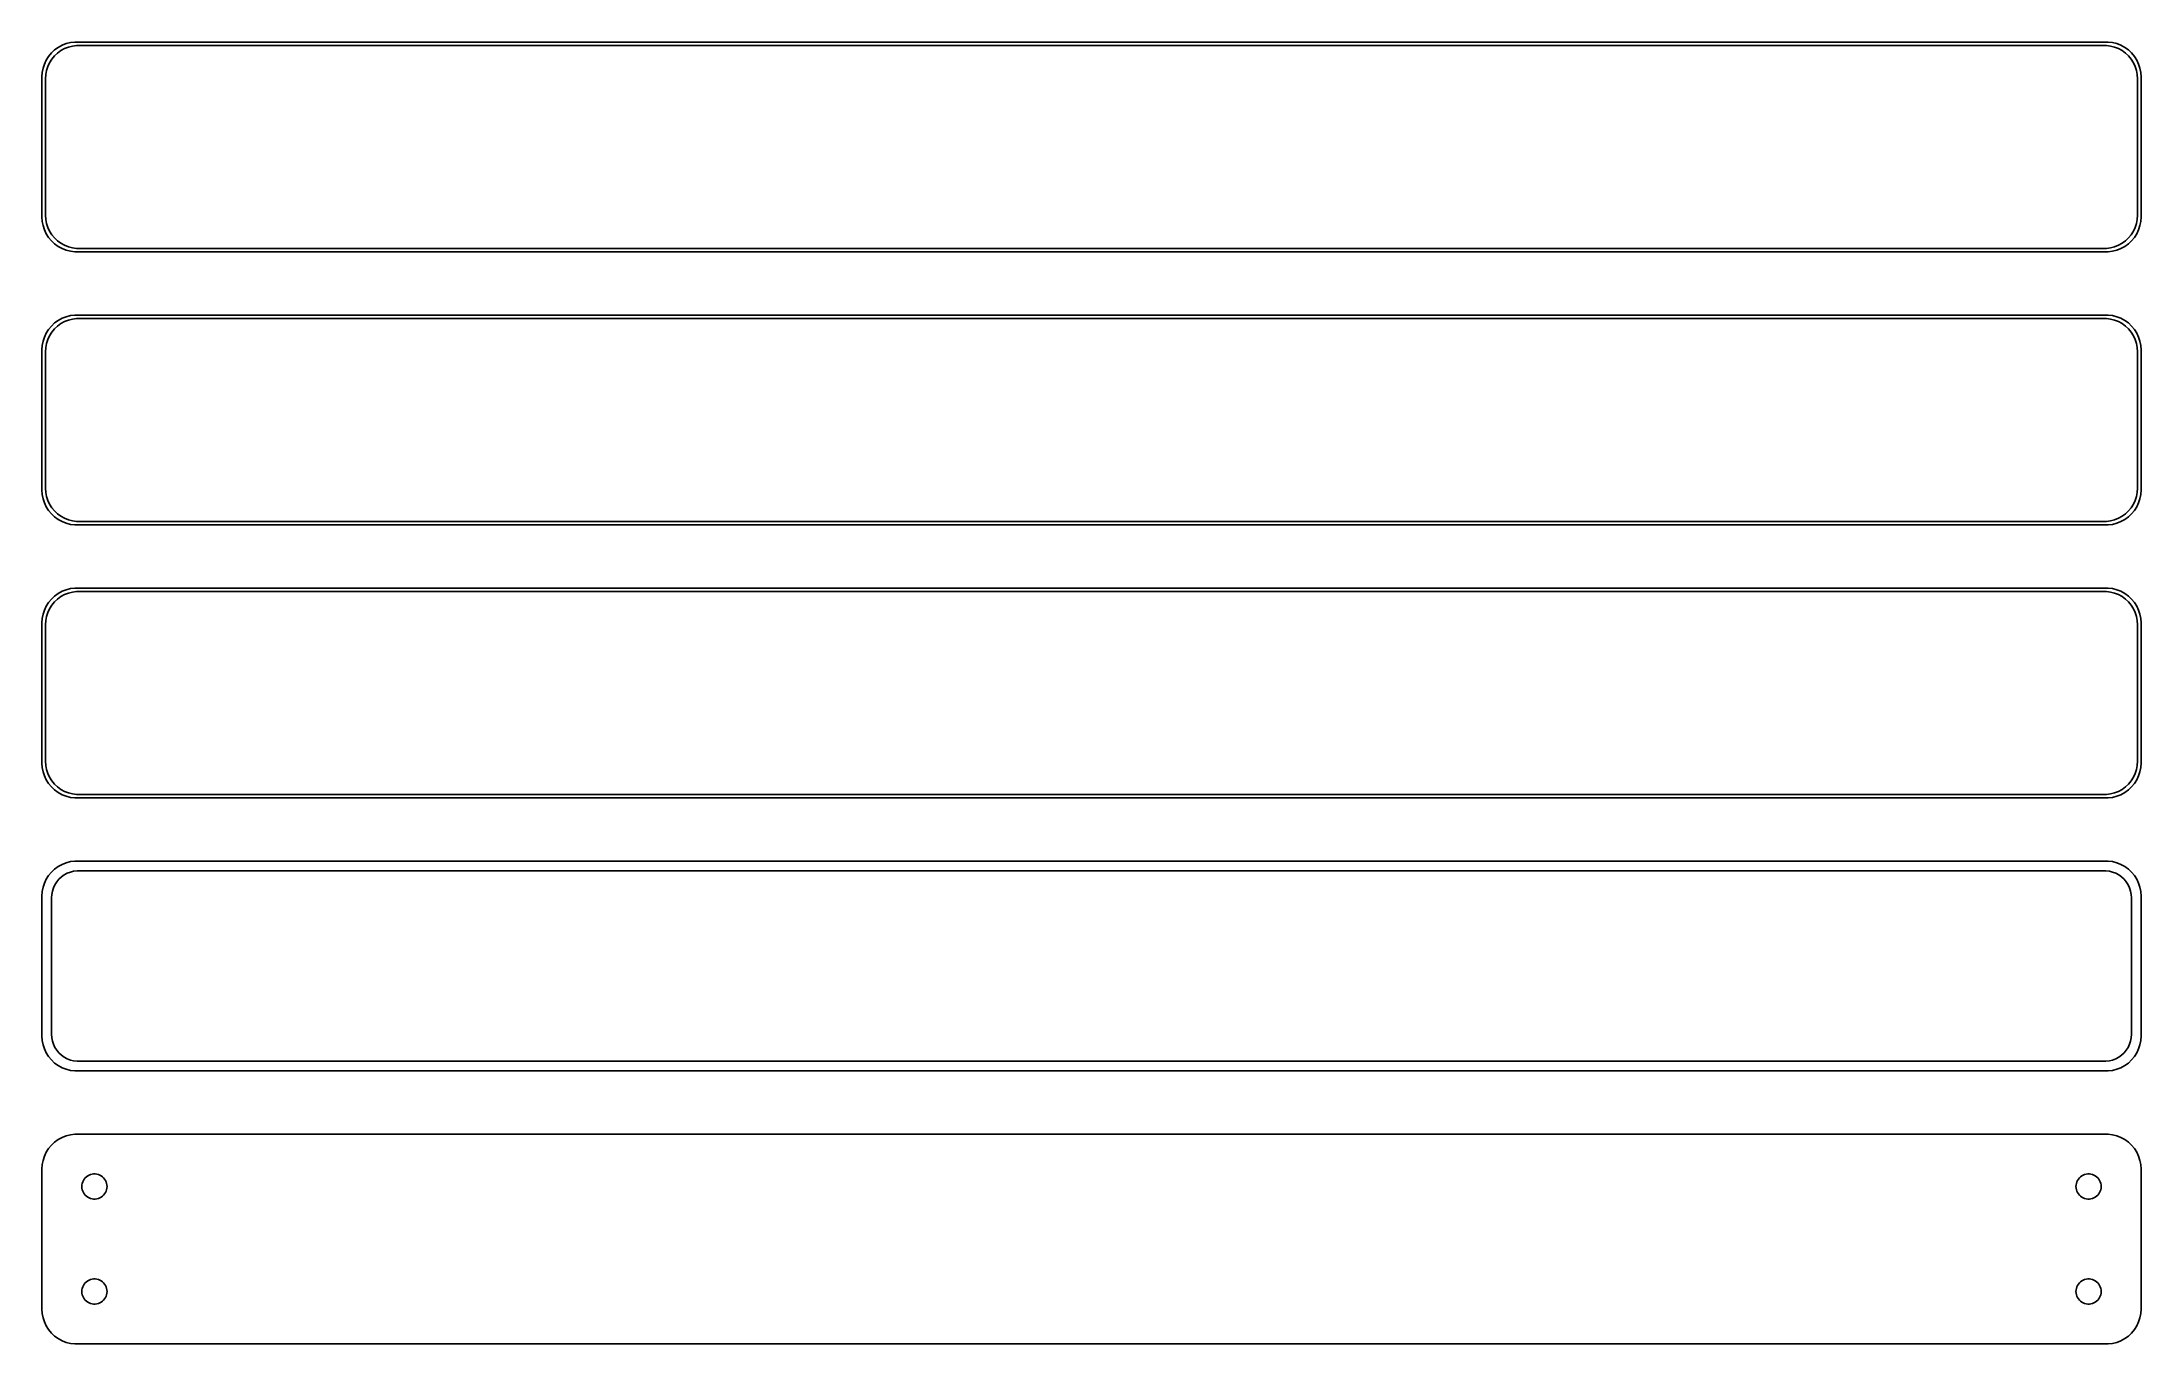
# Model space of a CAD drawing. Header units: metres. Extents: x -150 to 150, y 141 to 327.
import ezdxf

# ---------------------------------------------------------------- set-up
doc = ezdxf.new("R2010")
doc.units = ezdxf.units.M

msp = doc.modelspace()

# ---------------------------------------------------------------- linework, layer by layer
for p, q in [((-149.382, 324.409), (-149.649, 323.841)), ((-149.045, 324.939), (-149.382, 324.409)), ((-149.166, 323.499), (-148.912, 324.038)), ((-148.645, 325.423), (-149.045, 324.939)), ((-148.912, 324.038), (-148.593, 324.542)), ((-148.187, 325.853), (-148.645, 325.423)), ((-148.593, 324.542), (-148.213, 325.002)), ((-148.213, 325.002), (-147.778, 325.41)), ((-147.679, 326.222), (-148.187, 325.853)), ((-147.778, 325.41), (-147.295, 325.761)), ((-147.129, 326.524), (-147.679, 326.222)), ((-147.295, 325.761), (-146.772, 326.048)), ((-146.545, 326.755), (-147.129, 326.524)), ((-146.772, 326.048), (-146.218, 326.268)), ((-145.937, 326.911), (-146.545, 326.755)), ((-146.218, 326.268), (-145.64, 326.416)), ((-145.314, 326.99), (-145.937, 326.911)), ((-145.64, 326.416), (-145.048, 326.491)), ((145.314, 326.99), (-145.314, 326.99)), ((-145.048, 326.491), (145.048, 326.491)), ((145.048, 326.491), (145.64, 326.416)), ((145.937, 326.911), (145.314, 326.99)), ((145.64, 326.416), (146.218, 326.268)), ((146.545, 326.755), (145.937, 326.911)), ((146.218, 326.268), (146.772, 326.048)), ((147.129, 326.524), (146.545, 326.755)), ((146.772, 326.048), (147.295, 325.761)), ((147.679, 326.222), (147.129, 326.524)), ((147.295, 325.761), (147.778, 325.41)), ((148.187, 325.853), (147.679, 326.222)), ((147.778, 325.41), (148.213, 325.002)), ((148.645, 325.423), (148.187, 325.853)), ((148.213, 325.002), (148.593, 324.542)), ((148.593, 324.542), (148.912, 324.038)), ((149.045, 324.939), (148.645, 325.423)), ((148.912, 324.038), (149.166, 323.499)), ((149.382, 324.409), (149.045, 324.939)), ((149.649, 323.841), (149.382, 324.409)), ((-149.961, 322.627), (-150, 322)), ((-150, 322), (-150, 302)), ((-149.843, 323.243), (-149.961, 322.627)), ((-149.649, 323.841), (-149.843, 323.243)), ((-149.5, 321.75), (-149.463, 322.345)), ((-149.5, 302.25), (-149.5, 321.75)), ((-149.463, 322.345), (-149.351, 322.931)), ((-149.351, 322.931), (-149.166, 323.499)), ((149.166, 323.499), (149.351, 322.931)), ((149.351, 322.931), (149.463, 322.345)), ((149.463, 322.345), (149.5, 321.75)), ((149.5, 321.75), (149.5, 302.25)), ((149.843, 323.243), (149.649, 323.841)), ((149.961, 322.627), (149.843, 323.243)), ((150, 322), (149.961, 322.627)), ((150, 302), (150, 322)), ((-150, 302), (-149.961, 301.373)), ((-149.961, 301.373), (-149.843, 300.757)), ((-149.843, 300.757), (-149.649, 300.159)), ((-149.649, 300.159), (-149.382, 299.591)), ((-149.463, 301.655), (-149.5, 302.25)), ((-149.351, 301.069), (-149.463, 301.655)), ((-149.166, 300.501), (-149.351, 301.069)), ((-148.912, 299.962), (-149.166, 300.501)), ((149.166, 300.501), (148.912, 299.962)), ((149.351, 301.069), (149.166, 300.501)), ((149.463, 301.655), (149.351, 301.069)), ((149.382, 299.591), (149.649, 300.159)), ((149.5, 302.25), (149.463, 301.655)), ((149.649, 300.159), (149.843, 300.757)), ((149.843, 300.757), (149.961, 301.373)), ((149.961, 301.373), (150, 302)), ((-149.382, 299.591), (-149.045, 299.061)), ((-149.045, 299.061), (-148.645, 298.577)), ((-148.593, 299.458), (-148.912, 299.962)), ((-148.645, 298.577), (-148.187, 298.147)), ((-148.213, 298.998), (-148.593, 299.458)), ((-147.778, 298.59), (-148.213, 298.998)), ((-148.187, 298.147), (-147.679, 297.778)), ((-147.295, 298.239), (-147.778, 298.59)), ((-147.679, 297.778), (-147.129, 297.476)), ((-146.772, 297.952), (-147.295, 298.239)), ((-147.129, 297.476), (-146.545, 297.245)), ((-146.218, 297.732), (-146.772, 297.952)), ((-146.545, 297.245), (-145.937, 297.089)), ((-145.64, 297.584), (-146.218, 297.732)), ((-145.937, 297.089), (-145.314, 297.01)), ((-145.048, 297.509), (-145.64, 297.584)), ((-145.314, 297.01), (145.314, 297.01)), ((145.048, 297.509), (-145.048, 297.509)), ((145.64, 297.584), (145.048, 297.509)), ((145.314, 297.01), (145.937, 297.089)), ((146.218, 297.732), (145.64, 297.584)), ((145.937, 297.089), (146.545, 297.245)), ((146.772, 297.952), (146.218, 297.732)), ((146.545, 297.245), (147.129, 297.476)), ((147.295, 298.239), (146.772, 297.952)), ((147.129, 297.476), (147.679, 297.778)), ((147.778, 298.59), (147.295, 298.239)), ((147.679, 297.778), (148.187, 298.147)), ((148.213, 298.998), (147.778, 298.59)), ((148.187, 298.147), (148.645, 298.577)), ((148.593, 299.458), (148.213, 298.998)), ((148.912, 299.962), (148.593, 299.458)), ((148.645, 298.577), (149.045, 299.061)), ((149.045, 299.061), (149.382, 299.591)), ((-149.382, 285.409), (-149.649, 284.841)), ((-149.045, 285.939), (-149.382, 285.409)), ((-149.166, 284.499), (-148.912, 285.038)), ((-148.645, 286.423), (-149.045, 285.939)), ((-148.912, 285.038), (-148.593, 285.542)), ((-148.187, 286.853), (-148.645, 286.423)), ((-148.593, 285.542), (-148.213, 286.002)), ((-148.213, 286.002), (-147.778, 286.41)), ((-147.679, 287.222), (-148.187, 286.853)), ((-147.778, 286.41), (-147.295, 286.761)), ((-147.129, 287.524), (-147.679, 287.222)), ((-147.295, 286.761), (-146.772, 287.048)), ((-146.545, 287.755), (-147.129, 287.524)), ((-146.772, 287.048), (-146.218, 287.268)), ((-145.937, 287.911), (-146.545, 287.755)), ((-146.218, 287.268), (-145.64, 287.416)), ((-145.314, 287.99), (-145.937, 287.911)), ((-145.64, 287.416), (-145.048, 287.491)), ((145.314, 287.99), (-145.314, 287.99)), ((-145.048, 287.491), (145.048, 287.491)), ((145.048, 287.491), (145.64, 287.416)), ((145.937, 287.911), (145.314, 287.99)), ((145.64, 287.416), (146.218, 287.268)), ((146.545, 287.755), (145.937, 287.911)), ((146.218, 287.268), (146.772, 287.048)), ((147.129, 287.524), (146.545, 287.755)), ((146.772, 287.048), (147.295, 286.761)), ((147.679, 287.222), (147.129, 287.524)), ((147.295, 286.761), (147.778, 286.41)), ((148.187, 286.853), (147.679, 287.222)), ((147.778, 286.41), (148.213, 286.002)), ((148.645, 286.423), (148.187, 286.853)), ((148.213, 286.002), (148.593, 285.542)), ((148.593, 285.542), (148.912, 285.038)), ((149.045, 285.939), (148.645, 286.423)), ((148.912, 285.038), (149.166, 284.499)), ((149.382, 285.409), (149.045, 285.939)), ((149.649, 284.841), (149.382, 285.409)), ((-149.961, 283.627), (-150, 283)), ((-150, 283), (-150, 263)), ((-149.843, 284.243), (-149.961, 283.627)), ((-149.649, 284.841), (-149.843, 284.243)), ((-149.5, 282.75), (-149.463, 283.345)), ((-149.5, 263.25), (-149.5, 282.75)), ((-149.463, 283.345), (-149.351, 283.931)), ((-149.351, 283.931), (-149.166, 284.499)), ((149.166, 284.499), (149.351, 283.931)), ((149.351, 283.931), (149.463, 283.345)), ((149.463, 283.345), (149.5, 282.75)), ((149.5, 282.75), (149.5, 263.25)), ((149.843, 284.243), (149.649, 284.841)), ((149.961, 283.627), (149.843, 284.243)), ((150, 283), (149.961, 283.627)), ((150, 263), (150, 283)), ((-150, 263), (-149.961, 262.373)), ((-149.961, 262.373), (-149.843, 261.757)), ((-149.843, 261.757), (-149.649, 261.159)), ((-149.649, 261.159), (-149.382, 260.591)), ((-149.463, 262.655), (-149.5, 263.25)), ((-149.351, 262.069), (-149.463, 262.655)), ((-149.166, 261.501), (-149.351, 262.069)), ((-148.912, 260.962), (-149.166, 261.501)), ((149.166, 261.501), (148.912, 260.962)), ((149.351, 262.069), (149.166, 261.501)), ((149.463, 262.655), (149.351, 262.069)), ((149.382, 260.591), (149.649, 261.159)), ((149.5, 263.25), (149.463, 262.655)), ((149.649, 261.159), (149.843, 261.757)), ((149.843, 261.757), (149.961, 262.373)), ((149.961, 262.373), (150, 263)), ((-149.382, 260.591), (-149.045, 260.061)), ((-149.045, 260.061), (-148.645, 259.577)), ((-148.593, 260.458), (-148.912, 260.962)), ((-148.645, 259.577), (-148.187, 259.147)), ((-148.213, 259.998), (-148.593, 260.458)), ((-147.778, 259.59), (-148.213, 259.998)), ((-148.187, 259.147), (-147.679, 258.778)), ((-147.295, 259.239), (-147.778, 259.59)), ((-147.679, 258.778), (-147.129, 258.476)), ((-146.772, 258.952), (-147.295, 259.239)), ((-147.129, 258.476), (-146.545, 258.245)), ((-146.218, 258.732), (-146.772, 258.952)), ((-146.545, 258.245), (-145.937, 258.089)), ((-145.64, 258.584), (-146.218, 258.732)), ((-145.937, 258.089), (-145.314, 258.01)), ((-145.048, 258.509), (-145.64, 258.584)), ((-145.314, 258.01), (145.314, 258.01)), ((145.048, 258.509), (-145.048, 258.509)), ((145.64, 258.584), (145.048, 258.509)), ((145.314, 258.01), (145.937, 258.089)), ((146.218, 258.732), (145.64, 258.584)), ((145.937, 258.089), (146.545, 258.245)), ((146.772, 258.952), (146.218, 258.732)), ((146.545, 258.245), (147.129, 258.476)), ((147.295, 259.239), (146.772, 258.952)), ((147.129, 258.476), (147.679, 258.778)), ((147.778, 259.59), (147.295, 259.239)), ((147.679, 258.778), (148.187, 259.147)), ((148.213, 259.998), (147.778, 259.59)), ((148.187, 259.147), (148.645, 259.577)), ((148.593, 260.458), (148.213, 259.998)), ((148.912, 260.962), (148.593, 260.458)), ((148.645, 259.577), (149.045, 260.061)), ((149.045, 260.061), (149.382, 260.591)), ((-149.382, 246.409), (-149.649, 245.841)), ((-149.045, 246.939), (-149.382, 246.409)), ((-149.166, 245.499), (-148.912, 246.038)), ((-148.645, 247.423), (-149.045, 246.939)), ((-148.912, 246.038), (-148.593, 246.542)), ((-148.187, 247.853), (-148.645, 247.423)), ((-148.593, 246.542), (-148.213, 247.002)), ((-148.213, 247.002), (-147.778, 247.41)), ((-147.679, 248.222), (-148.187, 247.853)), ((-147.778, 247.41), (-147.295, 247.761)), ((-147.129, 248.524), (-147.679, 248.222)), ((-147.295, 247.761), (-146.772, 248.048)), ((-146.545, 248.755), (-147.129, 248.524)), ((-146.772, 248.048), (-146.218, 248.268)), ((-145.937, 248.911), (-146.545, 248.755)), ((-146.218, 248.268), (-145.64, 248.416)), ((-145.314, 248.99), (-145.937, 248.911)), ((-145.64, 248.416), (-145.048, 248.491)), ((145.314, 248.99), (-145.314, 248.99)), ((-145.048, 248.491), (145.048, 248.491)), ((145.048, 248.491), (145.64, 248.416)), ((145.937, 248.911), (145.314, 248.99)), ((145.64, 248.416), (146.218, 248.268)), ((146.545, 248.755), (145.937, 248.911)), ((146.218, 248.268), (146.772, 248.048)), ((147.129, 248.524), (146.545, 248.755)), ((146.772, 248.048), (147.295, 247.761)), ((147.679, 248.222), (147.129, 248.524)), ((147.295, 247.761), (147.778, 247.41)), ((148.187, 247.853), (147.679, 248.222)), ((147.778, 247.41), (148.213, 247.002)), ((148.645, 247.423), (148.187, 247.853)), ((148.213, 247.002), (148.593, 246.542)), ((148.593, 246.542), (148.912, 246.038)), ((149.045, 246.939), (148.645, 247.423)), ((148.912, 246.038), (149.166, 245.499)), ((149.382, 246.409), (149.045, 246.939)), ((149.649, 245.841), (149.382, 246.409)), ((-149.961, 244.627), (-150, 244)), ((-150, 244), (-150, 224)), ((-149.843, 245.243), (-149.961, 244.627)), ((-149.649, 245.841), (-149.843, 245.243)), ((-149.5, 243.75), (-149.463, 244.345)), ((-149.5, 224.25), (-149.5, 243.75)), ((-149.463, 244.345), (-149.351, 244.931)), ((-149.351, 244.931), (-149.166, 245.499)), ((149.166, 245.499), (149.351, 244.931)), ((149.351, 244.931), (149.463, 244.345)), ((149.463, 244.345), (149.5, 243.75)), ((149.5, 243.75), (149.5, 224.25)), ((149.843, 245.243), (149.649, 245.841)), ((149.961, 244.627), (149.843, 245.243)), ((150, 244), (149.961, 244.627)), ((150, 224), (150, 244)), ((-150, 224), (-149.961, 223.373)), ((-149.961, 223.373), (-149.843, 222.757)), ((-149.843, 222.757), (-149.649, 222.159)), ((-149.649, 222.159), (-149.382, 221.591)), ((-149.463, 223.655), (-149.5, 224.25)), ((-149.351, 223.069), (-149.463, 223.655)), ((-149.166, 222.501), (-149.351, 223.069)), ((-148.912, 221.962), (-149.166, 222.501)), ((149.166, 222.501), (148.912, 221.962)), ((149.351, 223.069), (149.166, 222.501)), ((149.463, 223.655), (149.351, 223.069)), ((149.382, 221.591), (149.649, 222.159)), ((149.5, 224.25), (149.463, 223.655)), ((149.649, 222.159), (149.843, 222.757)), ((149.843, 222.757), (149.961, 223.373)), ((149.961, 223.373), (150, 224)), ((-149.382, 221.591), (-149.045, 221.061)), ((-149.045, 221.061), (-148.645, 220.577)), ((-148.593, 221.458), (-148.912, 221.962)), ((-148.645, 220.577), (-148.187, 220.147)), ((-148.213, 220.998), (-148.593, 221.458)), ((-147.778, 220.59), (-148.213, 220.998)), ((-148.187, 220.147), (-147.679, 219.778)), ((-147.295, 220.239), (-147.778, 220.59)), ((-147.679, 219.778), (-147.129, 219.476)), ((-146.772, 219.952), (-147.295, 220.239)), ((-147.129, 219.476), (-146.545, 219.245)), ((-146.218, 219.732), (-146.772, 219.952)), ((-146.545, 219.245), (-145.937, 219.089)), ((-145.64, 219.584), (-146.218, 219.732)), ((-145.937, 219.089), (-145.314, 219.01)), ((-145.048, 219.509), (-145.64, 219.584)), ((-145.314, 219.01), (145.314, 219.01)), ((145.048, 219.509), (-145.048, 219.509)), ((145.64, 219.584), (145.048, 219.509)), ((145.314, 219.01), (145.937, 219.089)), ((146.218, 219.732), (145.64, 219.584)), ((145.937, 219.089), (146.545, 219.245)), ((146.772, 219.952), (146.218, 219.732)), ((146.545, 219.245), (147.129, 219.476)), ((147.295, 220.239), (146.772, 219.952)), ((147.129, 219.476), (147.679, 219.778)), ((147.778, 220.59), (147.295, 220.239)), ((147.679, 219.778), (148.187, 220.147)), ((148.213, 220.998), (147.778, 220.59)), ((148.187, 220.147), (148.645, 220.577)), ((148.593, 221.458), (148.213, 220.998)), ((148.912, 221.962), (148.593, 221.458)), ((148.645, 220.577), (149.045, 221.061)), ((149.045, 221.061), (149.382, 221.591)), ((-149.382, 207.409), (-149.649, 206.841)), ((-149.045, 207.939), (-149.382, 207.409)), ((-148.645, 208.423), (-149.045, 207.939)), ((-148.187, 208.853), (-148.645, 208.423)), ((-147.679, 209.222), (-148.187, 208.853)), ((-148.141, 206.614), (-147.88, 207.024)), ((-147.88, 207.024), (-147.571, 207.399)), ((-147.129, 209.524), (-147.679, 209.222)), ((-147.571, 207.399), (-147.216, 207.731)), ((-147.216, 207.731), (-146.823, 208.017)), ((-146.545, 209.755), (-147.129, 209.524)), ((-146.823, 208.017), (-146.398, 208.251)), ((-145.937, 209.911), (-146.545, 209.755)), ((-146.398, 208.251), (-145.946, 208.43)), ((-145.946, 208.43), (-145.475, 208.551)), ((-145.314, 209.99), (-145.937, 209.911)), ((-145.475, 208.551), (-144.993, 208.612)), ((145.314, 209.99), (-145.314, 209.99)), ((-144.993, 208.612), (144.993, 208.612)), ((144.993, 208.612), (145.475, 208.551)), ((145.937, 209.911), (145.314, 209.99)), ((145.475, 208.551), (145.946, 208.43)), ((146.545, 209.755), (145.937, 209.911)), ((145.946, 208.43), (146.398, 208.251)), ((146.398, 208.251), (146.823, 208.017)), ((147.129, 209.524), (146.545, 209.755)), ((146.823, 208.017), (147.216, 207.731)), ((147.679, 209.222), (147.129, 209.524)), ((147.216, 207.731), (147.571, 207.399)), ((147.571, 207.399), (147.88, 207.024)), ((148.187, 208.853), (147.679, 209.222)), ((147.88, 207.024), (148.141, 206.614)), ((148.645, 208.423), (148.187, 208.853)), ((149.045, 207.939), (148.645, 208.423)), ((149.382, 207.409), (149.045, 207.939)), ((149.649, 206.841), (149.382, 207.409)), ((-149.961, 205.627), (-150, 205)), ((-150, 205), (-150, 185)), ((-149.843, 206.243), (-149.961, 205.627)), ((-149.649, 206.841), (-149.843, 206.243)), ((-148.619, 204.75), (-148.589, 205.235)), ((-148.619, 185.25), (-148.619, 204.75)), ((-148.589, 205.235), (-148.498, 205.712)), ((-148.498, 205.712), (-148.348, 206.174)), ((-148.348, 206.174), (-148.141, 206.614)), ((148.141, 206.614), (148.348, 206.174)), ((148.348, 206.174), (148.498, 205.712)), ((148.498, 205.712), (148.589, 205.235)), ((148.589, 205.235), (148.619, 204.75)), ((148.619, 204.75), (148.619, 185.25)), ((149.843, 206.243), (149.649, 206.841)), ((149.961, 205.627), (149.843, 206.243)), ((150, 205), (149.961, 205.627)), ((150, 185), (150, 205)), ((-150, 185), (-149.961, 184.373)), ((-149.961, 184.373), (-149.843, 183.757)), ((-149.843, 183.757), (-149.649, 183.159)), ((-149.649, 183.159), (-149.382, 182.591)), ((-148.589, 184.765), (-148.619, 185.25)), ((-148.498, 184.288), (-148.589, 184.765)), ((-148.348, 183.826), (-148.498, 184.288)), ((-148.141, 183.386), (-148.348, 183.826)), ((-147.88, 182.976), (-148.141, 183.386)), ((148.141, 183.386), (147.88, 182.976)), ((148.348, 183.826), (148.141, 183.386)), ((148.498, 184.288), (148.348, 183.826)), ((148.589, 184.765), (148.498, 184.288)), ((148.619, 185.25), (148.589, 184.765)), ((149.382, 182.591), (149.649, 183.159)), ((149.649, 183.159), (149.843, 183.757)), ((149.843, 183.757), (149.961, 184.373)), ((149.961, 184.373), (150, 185)), ((-149.382, 182.591), (-149.045, 182.061)), ((-149.045, 182.061), (-148.645, 181.577)), ((-148.645, 181.577), (-148.187, 181.147)), ((-148.187, 181.147), (-147.679, 180.778)), ((-147.571, 182.601), (-147.88, 182.976)), ((-147.679, 180.778), (-147.129, 180.476)), ((-147.216, 182.269), (-147.571, 182.601)), ((-146.823, 181.983), (-147.216, 182.269)), ((-147.129, 180.476), (-146.545, 180.245)), ((-146.398, 181.749), (-146.823, 181.983)), ((-146.545, 180.245), (-145.937, 180.089)), ((-145.946, 181.57), (-146.398, 181.749)), ((-145.475, 181.449), (-145.946, 181.57)), ((-145.937, 180.089), (-145.314, 180.01)), ((-144.993, 181.388), (-145.475, 181.449)), ((-145.314, 180.01), (145.314, 180.01)), ((144.993, 181.388), (-144.993, 181.388)), ((145.475, 181.449), (144.993, 181.388)), ((145.314, 180.01), (145.937, 180.089)), ((145.946, 181.57), (145.475, 181.449)), ((145.937, 180.089), (146.545, 180.245)), ((146.398, 181.749), (145.946, 181.57)), ((146.823, 181.983), (146.398, 181.749)), ((146.545, 180.245), (147.129, 180.476)), ((147.216, 182.269), (146.823, 181.983)), ((147.129, 180.476), (147.679, 180.778)), ((147.571, 182.601), (147.216, 182.269)), ((147.88, 182.976), (147.571, 182.601)), ((147.679, 180.778), (148.187, 181.147)), ((148.187, 181.147), (148.645, 181.577)), ((148.645, 181.577), (149.045, 182.061)), ((149.045, 182.061), (149.382, 182.591)), ((-149.382, 168.409), (-149.649, 167.841)), ((-149.045, 168.939), (-149.382, 168.409)), ((-148.645, 169.423), (-149.045, 168.939)), ((-148.187, 169.853), (-148.645, 169.423)), ((-147.679, 170.222), (-148.187, 169.853)), ((-147.129, 170.524), (-147.679, 170.222)), ((-146.545, 170.755), (-147.129, 170.524)), ((-145.937, 170.911), (-146.545, 170.755)), ((-145.314, 170.99), (-145.937, 170.911)), ((145.314, 170.99), (-145.314, 170.99)), ((145.937, 170.911), (145.314, 170.99)), ((146.545, 170.755), (145.937, 170.911)), ((147.129, 170.524), (146.545, 170.755)), ((147.679, 170.222), (147.129, 170.524)), ((148.187, 169.853), (147.679, 170.222)), ((148.645, 169.423), (148.187, 169.853)), ((149.045, 168.939), (148.645, 169.423)), ((149.382, 168.409), (149.045, 168.939)), ((149.649, 167.841), (149.382, 168.409)), ((-149.961, 166.627), (-150, 166)), ((-150, 166), (-150, 146)), ((-149.843, 167.243), (-149.961, 166.627)), ((-149.649, 167.841), (-149.843, 167.243)), ((-143.647, 164.887), (-143.464, 165.02)), ((-143.464, 165.02), (-143.266, 165.129)), ((-143.266, 165.129), (-143.056, 165.212)), ((-143.056, 165.212), (-142.837, 165.268)), ((-142.837, 165.268), (-142.613, 165.296)), ((-142.613, 165.296), (-142.387, 165.296)), ((-142.387, 165.296), (-142.163, 165.268)), ((-142.163, 165.268), (-141.944, 165.212)), ((-141.944, 165.212), (-141.734, 165.129)), ((-141.734, 165.129), (-141.536, 165.02)), ((-141.536, 165.02), (-141.353, 164.887)), ((141.353, 164.887), (141.536, 165.02)), ((141.536, 165.02), (141.734, 165.129)), ((141.734, 165.129), (141.944, 165.212)), ((141.944, 165.212), (142.163, 165.268)), ((142.163, 165.268), (142.387, 165.296)), ((142.387, 165.296), (142.613, 165.296)), ((142.613, 165.296), (142.837, 165.268)), ((142.837, 165.268), (143.056, 165.212)), ((143.056, 165.212), (143.266, 165.129)), ((143.266, 165.129), (143.464, 165.02)), ((143.464, 165.02), (143.647, 164.887)), ((149.843, 167.243), (149.649, 167.841)), ((149.961, 166.627), (149.843, 167.243)), ((150, 166), (149.961, 166.627)), ((150, 146), (150, 166)), ((-144.3, 163.5), (-144.286, 163.726)), ((-144.286, 163.274), (-144.3, 163.5)), ((-144.286, 163.726), (-144.243, 163.948)), ((-144.243, 163.052), (-144.286, 163.274)), ((-144.243, 163.948), (-144.174, 164.163)), ((-144.174, 162.837), (-144.243, 163.052)), ((-144.174, 164.163), (-144.077, 164.367)), ((-144.077, 162.633), (-144.174, 162.837)), ((-144.077, 164.367), (-143.956, 164.558)), ((-143.956, 162.442), (-144.077, 162.633)), ((-143.956, 164.558), (-143.812, 164.732)), ((-143.812, 162.268), (-143.956, 162.442)), ((-143.812, 164.732), (-143.647, 164.887)), ((-143.647, 162.113), (-143.812, 162.268)), ((-143.464, 161.98), (-143.647, 162.113)), ((-141.353, 162.113), (-141.536, 161.98)), ((-141.353, 164.887), (-141.188, 164.732)), ((-141.188, 162.268), (-141.353, 162.113)), ((-141.188, 164.732), (-141.044, 164.558)), ((-141.044, 162.442), (-141.188, 162.268)), ((-141.044, 164.558), (-140.923, 164.367)), ((-140.923, 162.633), (-141.044, 162.442)), ((-140.923, 164.367), (-140.826, 164.163)), ((-140.826, 162.837), (-140.923, 162.633)), ((-140.826, 164.163), (-140.757, 163.948)), ((-140.757, 163.052), (-140.826, 162.837)), ((-140.757, 163.948), (-140.714, 163.726)), ((-140.714, 163.274), (-140.757, 163.052)), ((-140.714, 163.726), (-140.7, 163.5)), ((-140.7, 163.5), (-140.714, 163.274)), ((140.7, 163.5), (140.714, 163.726)), ((140.714, 163.274), (140.7, 163.5)), ((140.714, 163.726), (140.757, 163.948)), ((140.757, 163.052), (140.714, 163.274)), ((140.757, 163.948), (140.826, 164.163)), ((140.826, 162.837), (140.757, 163.052)), ((140.826, 164.163), (140.923, 164.367)), ((140.923, 162.633), (140.826, 162.837)), ((140.923, 164.367), (141.044, 164.558)), ((141.044, 162.442), (140.923, 162.633)), ((141.044, 164.558), (141.188, 164.732)), ((141.188, 162.268), (141.044, 162.442)), ((141.188, 164.732), (141.353, 164.887)), ((141.353, 162.113), (141.188, 162.268)), ((141.536, 161.98), (141.353, 162.113)), ((143.647, 162.113), (143.464, 161.98)), ((143.647, 164.887), (143.812, 164.732)), ((143.812, 162.268), (143.647, 162.113)), ((143.812, 164.732), (143.956, 164.558)), ((143.956, 162.442), (143.812, 162.268)), ((143.956, 164.558), (144.077, 164.367)), ((144.077, 162.633), (143.956, 162.442)), ((144.077, 164.367), (144.174, 164.163)), ((144.174, 162.837), (144.077, 162.633)), ((144.174, 164.163), (144.243, 163.948)), ((144.243, 163.052), (144.174, 162.837)), ((144.243, 163.948), (144.286, 163.726)), ((144.286, 163.274), (144.243, 163.052)), ((144.286, 163.726), (144.3, 163.5)), ((144.3, 163.5), (144.286, 163.274)), ((-143.266, 161.871), (-143.464, 161.98)), ((-143.056, 161.788), (-143.266, 161.871)), ((-142.837, 161.732), (-143.056, 161.788)), ((-142.613, 161.704), (-142.837, 161.732)), ((-142.387, 161.704), (-142.613, 161.704)), ((-142.163, 161.732), (-142.387, 161.704)), ((-141.944, 161.788), (-142.163, 161.732)), ((-141.734, 161.871), (-141.944, 161.788)), ((-141.536, 161.98), (-141.734, 161.871)), ((141.734, 161.871), (141.536, 161.98)), ((141.944, 161.788), (141.734, 161.871)), ((142.163, 161.732), (141.944, 161.788)), ((142.387, 161.704), (142.163, 161.732)), ((142.613, 161.704), (142.387, 161.704)), ((142.837, 161.732), (142.613, 161.704)), ((143.056, 161.788), (142.837, 161.732)), ((143.266, 161.871), (143.056, 161.788)), ((143.464, 161.98), (143.266, 161.871)), ((-143.647, 149.887), (-143.464, 150.02)), ((-143.464, 150.02), (-143.266, 150.129)), ((-143.266, 150.129), (-143.056, 150.212)), ((-143.056, 150.212), (-142.837, 150.268)), ((-142.837, 150.268), (-142.613, 150.296)), ((-142.613, 150.296), (-142.387, 150.296)), ((-142.387, 150.296), (-142.163, 150.268)), ((-142.163, 150.268), (-141.944, 150.212)), ((-141.944, 150.212), (-141.734, 150.129)), ((-141.734, 150.129), (-141.536, 150.02)), ((-141.536, 150.02), (-141.353, 149.887)), ((141.353, 149.887), (141.536, 150.02)), ((141.536, 150.02), (141.734, 150.129)), ((141.734, 150.129), (141.944, 150.212)), ((141.944, 150.212), (142.163, 150.268)), ((142.163, 150.268), (142.387, 150.296)), ((142.387, 150.296), (142.613, 150.296)), ((142.613, 150.296), (142.837, 150.268)), ((142.837, 150.268), (143.056, 150.212)), ((143.056, 150.212), (143.266, 150.129)), ((143.266, 150.129), (143.464, 150.02)), ((143.464, 150.02), (143.647, 149.887)), ((-144.3, 148.5), (-144.286, 148.726)), ((-144.286, 148.274), (-144.3, 148.5)), ((-144.286, 148.726), (-144.243, 148.948)), ((-144.243, 148.052), (-144.286, 148.274)), ((-144.243, 148.948), (-144.174, 149.163)), ((-144.174, 147.837), (-144.243, 148.052)), ((-144.174, 149.163), (-144.077, 149.367)), ((-144.077, 147.633), (-144.174, 147.837)), ((-144.077, 149.367), (-143.956, 149.558)), ((-143.956, 147.442), (-144.077, 147.633)), ((-143.956, 149.558), (-143.812, 149.732)), ((-143.812, 147.268), (-143.956, 147.442)), ((-143.812, 149.732), (-143.647, 149.887)), ((-143.647, 147.113), (-143.812, 147.268)), ((-143.464, 146.98), (-143.647, 147.113)), ((-141.353, 147.113), (-141.536, 146.98)), ((-141.353, 149.887), (-141.188, 149.732)), ((-141.188, 147.268), (-141.353, 147.113)), ((-141.188, 149.732), (-141.044, 149.558)), ((-141.044, 147.442), (-141.188, 147.268)), ((-141.044, 149.558), (-140.923, 149.367)), ((-140.923, 147.633), (-141.044, 147.442)), ((-140.923, 149.367), (-140.826, 149.163)), ((-140.826, 147.837), (-140.923, 147.633)), ((-140.826, 149.163), (-140.757, 148.948)), ((-140.757, 148.052), (-140.826, 147.837)), ((-140.757, 148.948), (-140.714, 148.726)), ((-140.714, 148.274), (-140.757, 148.052)), ((-140.714, 148.726), (-140.7, 148.5)), ((-140.7, 148.5), (-140.714, 148.274)), ((140.7, 148.5), (140.714, 148.726)), ((140.714, 148.274), (140.7, 148.5)), ((140.714, 148.726), (140.757, 148.948)), ((140.757, 148.052), (140.714, 148.274)), ((140.757, 148.948), (140.826, 149.163)), ((140.826, 147.837), (140.757, 148.052)), ((140.826, 149.163), (140.923, 149.367)), ((140.923, 147.633), (140.826, 147.837)), ((140.923, 149.367), (141.044, 149.558)), ((141.044, 147.442), (140.923, 147.633)), ((141.044, 149.558), (141.188, 149.732)), ((141.188, 147.268), (141.044, 147.442)), ((141.188, 149.732), (141.353, 149.887)), ((141.353, 147.113), (141.188, 147.268)), ((141.536, 146.98), (141.353, 147.113)), ((143.647, 147.113), (143.464, 146.98)), ((143.647, 149.887), (143.812, 149.732)), ((143.812, 147.268), (143.647, 147.113)), ((143.812, 149.732), (143.956, 149.558)), ((143.956, 147.442), (143.812, 147.268)), ((143.956, 149.558), (144.077, 149.367)), ((144.077, 147.633), (143.956, 147.442)), ((144.077, 149.367), (144.174, 149.163)), ((144.174, 147.837), (144.077, 147.633)), ((144.174, 149.163), (144.243, 148.948)), ((144.243, 148.052), (144.174, 147.837)), ((144.243, 148.948), (144.286, 148.726)), ((144.286, 148.274), (144.243, 148.052)), ((144.286, 148.726), (144.3, 148.5)), ((144.3, 148.5), (144.286, 148.274)), ((-150, 146), (-149.961, 145.373)), ((-149.961, 145.373), (-149.843, 144.757)), ((-149.843, 144.757), (-149.649, 144.159)), ((-149.649, 144.159), (-149.382, 143.591)), ((-143.266, 146.871), (-143.464, 146.98)), ((-143.056, 146.788), (-143.266, 146.871)), ((-142.837, 146.732), (-143.056, 146.788)), ((-142.613, 146.704), (-142.837, 146.732)), ((-142.387, 146.704), (-142.613, 146.704)), ((-142.163, 146.732), (-142.387, 146.704)), ((-141.944, 146.788), (-142.163, 146.732)), ((-141.734, 146.871), (-141.944, 146.788)), ((-141.536, 146.98), (-141.734, 146.871)), ((141.734, 146.871), (141.536, 146.98)), ((141.944, 146.788), (141.734, 146.871)), ((142.163, 146.732), (141.944, 146.788)), ((142.387, 146.704), (142.163, 146.732)), ((142.613, 146.704), (142.387, 146.704)), ((142.837, 146.732), (142.613, 146.704)), ((143.056, 146.788), (142.837, 146.732)), ((143.266, 146.871), (143.056, 146.788)), ((143.464, 146.98), (143.266, 146.871)), ((149.382, 143.591), (149.649, 144.159)), ((149.649, 144.159), (149.843, 144.757)), ((149.843, 144.757), (149.961, 145.373)), ((149.961, 145.373), (150, 146)), ((-149.382, 143.591), (-149.045, 143.061)), ((-149.045, 143.061), (-148.645, 142.577)), ((-148.645, 142.577), (-148.187, 142.147)), ((-148.187, 142.147), (-147.679, 141.778)), ((-147.679, 141.778), (-147.129, 141.476)), ((-147.129, 141.476), (-146.545, 141.245)), ((-146.545, 141.245), (-145.937, 141.089)), ((-145.937, 141.089), (-145.314, 141.01)), ((-145.314, 141.01), (145.314, 141.01)), ((145.314, 141.01), (145.937, 141.089)), ((145.937, 141.089), (146.545, 141.245)), ((146.545, 141.245), (147.129, 141.476)), ((147.129, 141.476), (147.679, 141.778)), ((147.679, 141.778), (148.187, 142.147)), ((148.187, 142.147), (148.645, 142.577)), ((148.645, 142.577), (149.045, 143.061)), ((149.045, 143.061), (149.382, 143.591))]:
    msp.add_line(p, q)

doc.saveas('drawing.dxf')
